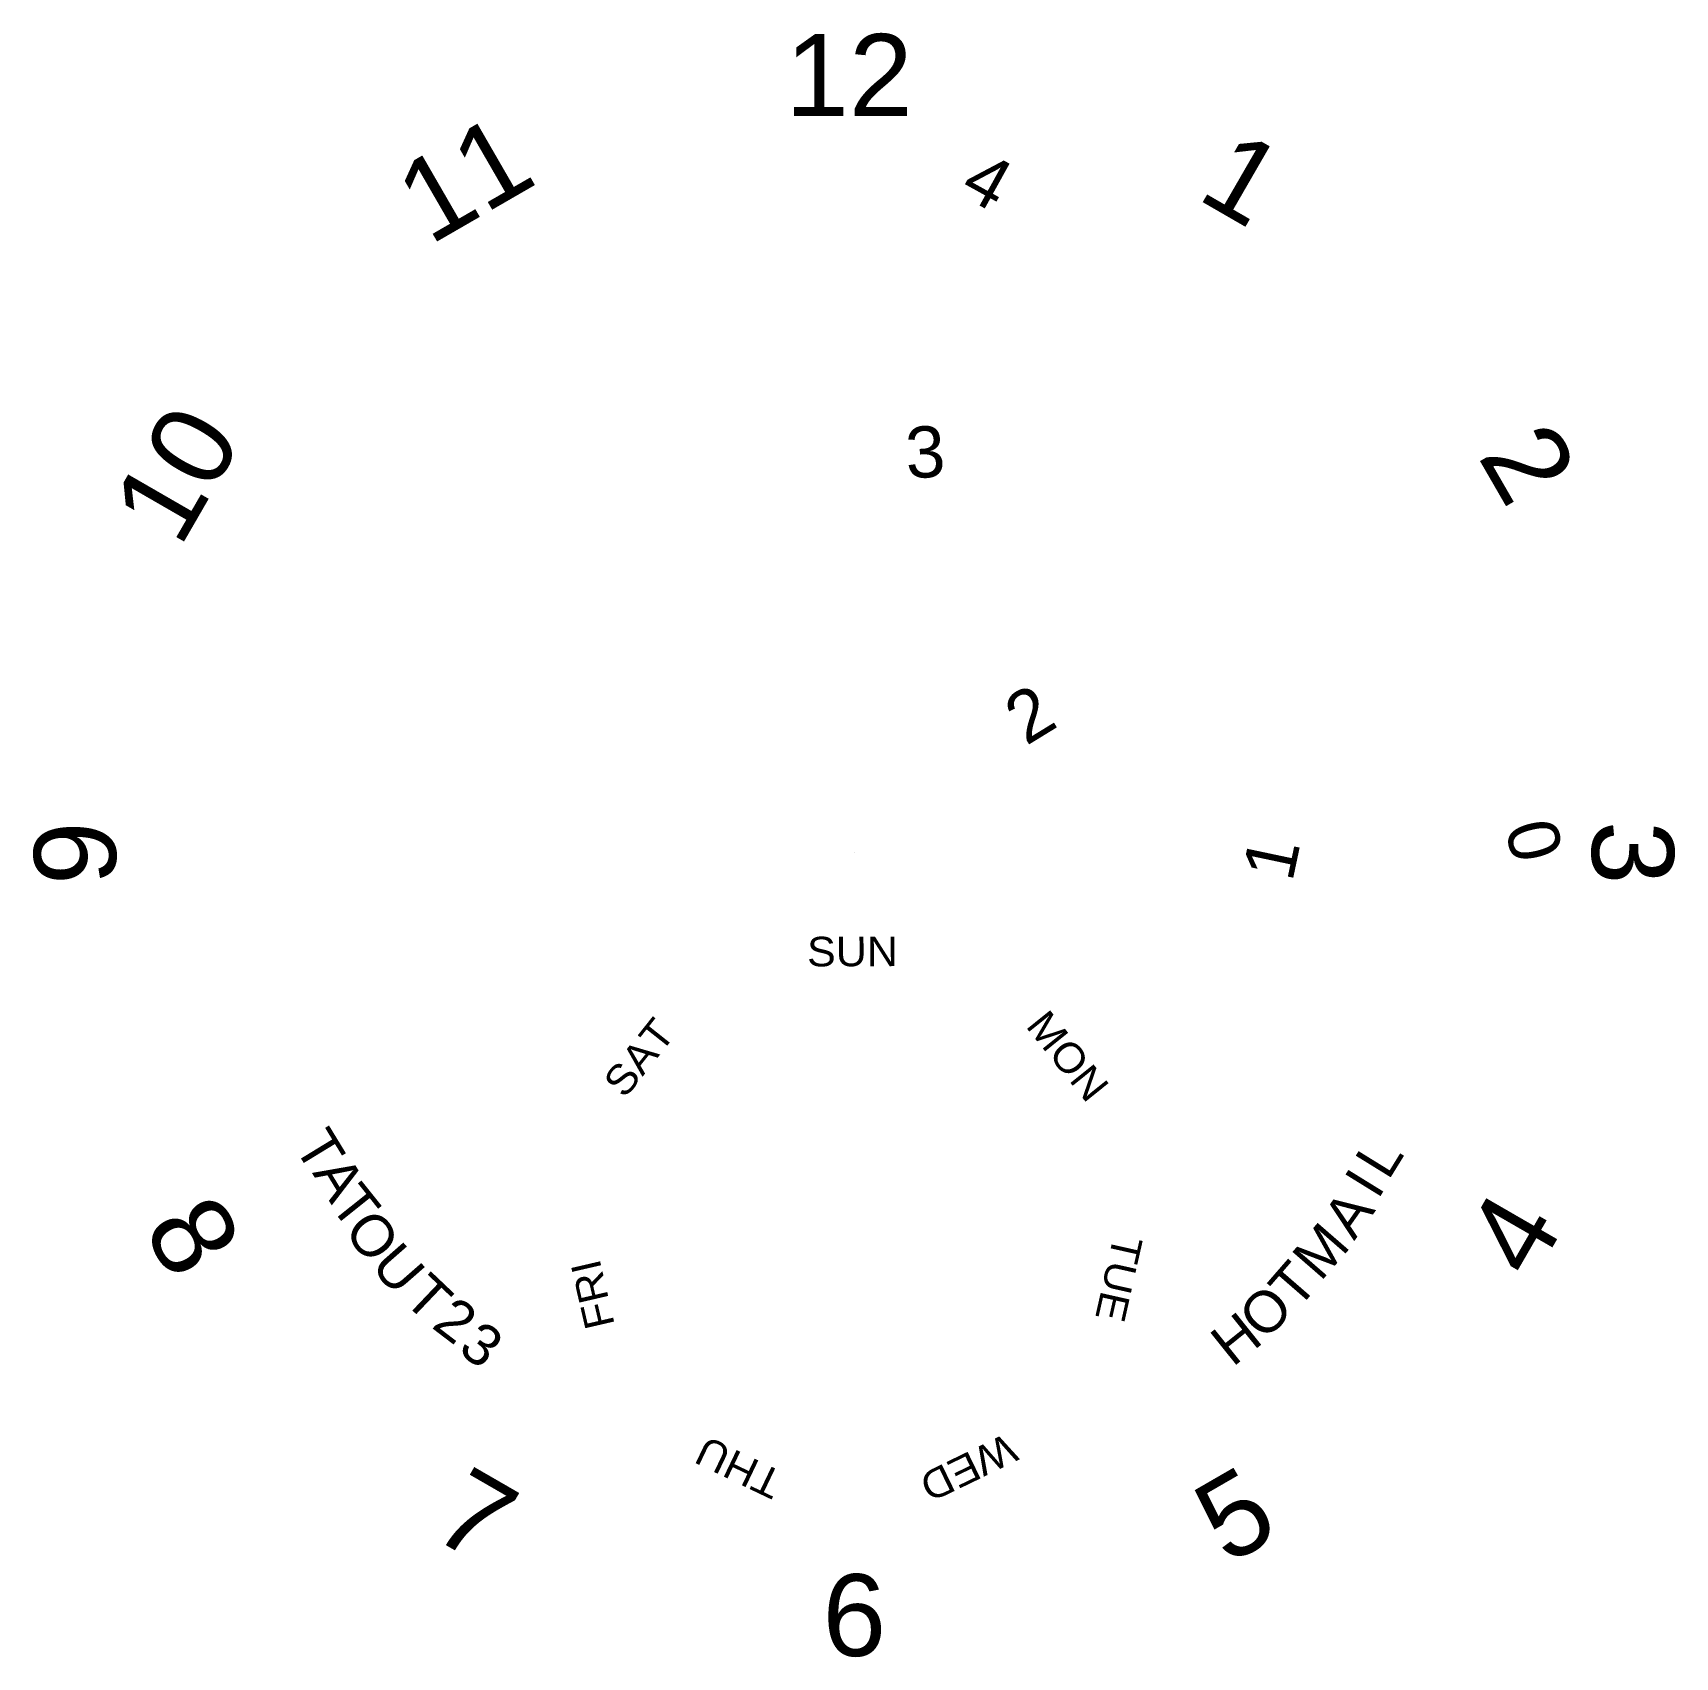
# Model space of a CAD drawing. Header units: inches. Extents: x -7.5 to 7.5, y -7.3 to 7.5.
import ezdxf
from ezdxf.enums import TextEntityAlignment as Align

# ---------------------------------------------------------------- set-up
doc = ezdxf.new("R2010")
doc.units = ezdxf.units.IN
doc.header["$MEASUREMENT"] = 0
doc.layers.add('Steve-Charcoal', color=7, linetype='Continuous')
doc.styles.get("Standard").update_dxf_attribs({"font": 'arial.ttf'})

msp = doc.modelspace()

# ---------------------------------------------------------------- linework, layer by layer
at = {"color": 2}
msp.add_line((0, 0, 0.909), (0, 0, 1.159), dxfattribs=at)

# ---------------------------------------------------------------- texts
at = {"layer": 'Steve-Charcoal', "color": 5}
for s, height, p in [('12', 0.7475, (-0.045, 7.102, 1.023)), ('6', 0.747, (0.003, -6.957, 1.023))]:
    msp.add_text(s, height=height, dxfattribs=at).set_placement(p, align=Align.MIDDLE_CENTER)
for s, height, rotation, p in [('11', 0.7475, 30, (-3.558, 6.156, 1.023)), ('1', 0.747, 330, (3.552, 6.159, 1.023)), ('4', 0.467, 331.051, (1.22, 6.136, 1.017)), ('10', 0.7475, 60, (-6.188, 3.464, 1.023)), ('3', 0.467, 2.6552, (0.65, 3.661, 1.017)), ('2', 0.747, 300, (6.156, 3.558, 1.023)), ('2', 0.467, 31.5316, (1.603, 1.268, 1.017)), ('9', 0.747, 90, (-7.11, -0.003, 1.023)), ('0', 0.467, 103.7114, (6.209, 0.116, 1.017)), ('3', 0.747, 270, (7.11, 0.003, 1.023)), ('1', 0.467, 78.0969, (3.808, -0.049, 1.017)), ('8', 0.747, 300, (-6.03, -3.495, 1.023)), ('4', 0.747, 60, (6.015, -3.476, 1.023)), ('7', 0.747, 330, (-3.448, -6.047, 1.023)), ('5', 0.747, 30, (3.473, -6.038, 1.023))]:
    msp.add_text(s, height=height, rotation=rotation, dxfattribs=at).set_placement(p, align=Align.MIDDLE_CENTER)
at = {"layer": 'Steve-Charcoal', "color": 3, "extrusion": (-9.71627e-17, -0.282032, 0.959405)}
msp.add_text('SUN', height=0.2812, rotation=0.1658, dxfattribs=at).set_placement((-0.428, -0.77, 1.052))
at = {"layer": 'Steve-Charcoal', "color": 3, "extrusion": (0.220502, -0.175844, 0.959405)}
msp.add_text('SAT', height=0.2812, rotation=0.1658, dxfattribs=at).set_placement((-3.064, 0.448, 0.694))
at = {"layer": 'Steve-Charcoal', "color": 3, "extrusion": (-0.220502, -0.175844, 0.959405)}
msp.add_text('MON', height=0.2812, rotation=0.1658, dxfattribs=at).set_placement((2.208, 0.448, 0.694))
at = {"layer": 'Steve-Charcoal', "color": 5}
for s, rotation, p in [('T', 301.3811, (-5.118, -2.673, 1.034)), ('L', 58.274, (4.876, -2.997, 0.941)), ('A', 301.3811, (-4.948, -2.92, 1.034)), ('T', 308.6166, (-4.796, -3.215, 1.034)), ('I', 58.274, (4.78, -3.173, 0.94)), ('O', 308.6166, (-4.668, -3.452, 1.034)), ('A', 54.8637, (4.565, -3.545, 0.942)), ('M', 49.0189, (4.257, -3.92, 0.937)), ('U', 311.2321, (-4.422, -3.773, 1.034)), ('T', 49.0189, (4.043, -4.182, 0.939)), ('T', 316.4229, (-4.129, -4.083, 1.034)), ('O', 45.1403, (3.745, -4.462, 0.939)), ('2', 322.6341, (-3.866, -4.326, 1.034)), ('H', 38.7033, (3.455, -4.699, 0.939)), ('3', 322.6341, (-3.627, -4.548, 1.034))]:
    msp.add_text(s, height=0.375, rotation=rotation, dxfattribs=at).set_placement(p)
at = {"layer": 'Steve-Charcoal', "color": 3, "extrusion": (-0.274961, 0.062758, 0.959405)}
msp.add_text('TUE', height=0.2812, rotation=0.1658, dxfattribs=at).set_placement((2.859, 3.185, -0.11))
at = {"layer": 'Steve-Charcoal', "color": 3, "extrusion": (0.274961, 0.062758, 0.959405)}
msp.add_text('FRI', height=0.2812, rotation=0.1658, dxfattribs=at).set_placement((-3.715, 3.185, -0.11))
at = {"layer": 'Steve-Charcoal', "color": 3, "extrusion": (0.122369, 0.254102, 0.959405)}
msp.add_text('THU', height=0.2812, rotation=0.1658, dxfattribs=at).set_placement((-1.891, 5.379, -0.756))
at = {"layer": 'Steve-Charcoal', "color": 3, "extrusion": (-0.122369, 0.254102, 0.959405)}
msp.add_text('WED', height=0.2812, rotation=0.1658, dxfattribs=at).set_placement((1.035, 5.379, -0.756))

doc.saveas('drawing.dxf')
